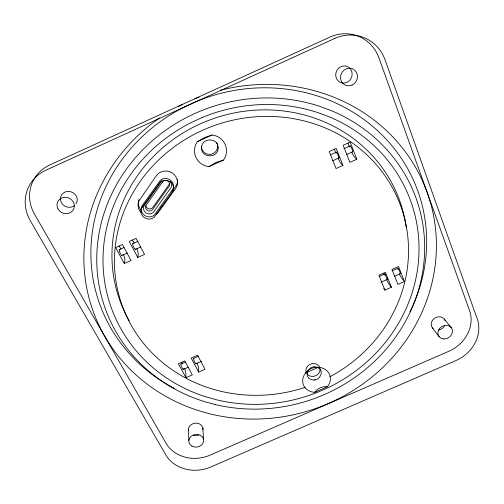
<?xml version="1.0" encoding="UTF-8"?>
<svg xmlns="http://www.w3.org/2000/svg" width="504" height="504" viewBox="0 0 504 504"><rect width="100%" height="100%" fill="white"/><g stroke="black" fill="none" stroke-linecap="round" stroke-linejoin="round"><path stroke-width="0.76" d="M380.936 282.234L387.387 279.392L384.88 273.981L385.125 275.02M137.775 257.475L129.263 241.447L136.08 238.379L144.535 254.444L137.775 257.475L138.216 254.444A9.299 1.732 65 0 0 136.798 248.674M124.274 263.535L115.643 247.571L122.453 244.509L131.021 260.505L124.274 263.535L124.866 260.436A9.293 1.915 64.9 0 0 123.549 254.621M160.896 207.421L161.797 206.167M172.122 191.684L176.847 184.489A11.617 11.22 15.5 0 0 177.427 179.437M161.816 180.772L143.684 206.432A5.897 5.607 12.5 0 0 153.134 212.644L171.272 187.154A5.928 5.72 14.3 0 0 170.176 181.509M314.622 392.326C317.614 388.351 322.466 386.07 327.455 386.732A14.087 12.329 -19.4 0 0 329.459 374.22A14.087 12.329 -19.4 0 0 318.528 367.303C313.507 366.767 308.662 369.054 305.563 372.979A14.087 12.329 -19.4 0 0 314.622 392.326L327.455 386.732M209.047 166.622L216.065 162.433L223.511 160.083A16.021 15.863 7.5 0 0 212.014 135.028L204.529 137.554L197.366 141.674A16.021 15.863 7.5 0 0 209.047 166.622L223.511 160.083M195.854 101.701L184.911 106.697A168.821 158.735 -17.9 0 0 91.035 246.261A168.821 158.735 -17.9 0 0 171.996 387.129M197.366 141.674L212.014 135.028M119.278 249.707L123.971 247.596M132.684 243.678L138.058 241.265M330.233 154.879L336.414 152.101M343.98 148.699L350.173 145.914M121.962 255.421L127.323 253.014M135.362 249.404L140.729 246.992M332.772 160.751L338.953 157.972M346.513 154.583L352.699 151.798M342.959 165.444L336.036 168.544L329.2 151.528L336.174 148.39L342.959 165.444L341.032 163.435A9.412 1.002 66.6 0 1 338.071 158.281M356.813 159.226L349.883 162.338L343.161 145.253L350.154 142.109L356.813 159.226L354.721 157.292A9.418 1.191 66.7 0 1 351.66 152.183M181.005 363.913L185.201 362.061M193.605 358.357L198.513 356.196M379.147 276.507L384.88 273.981M392.043 270.818L397.782 268.292M183.229 369.375L188.137 367.208M195.848 363.812L201.461 361.337M394.569 276.23L400.315 273.697M185.951 377.685L192.295 374.894L184.779 360.858L178.384 363.68L185.951 377.685L185.844 373.559A8.694 1.682 66.9 0 0 184.691 368.682M198.645 372.097L205.002 369.3L197.587 355.213L191.18 358.035L198.645 372.097L198.406 368.027A8.7 1.525 66.8 0 0 197.171 363.182M384.905 290.109L391.4 287.248L385.459 272.317L378.914 275.209L384.905 290.109L383.771 288.496M404.403 281.522L397.895 284.388L392.011 269.426L398.57 266.534L404.403 281.522L401.927 278.384A8.807 1.046 65.5 0 1 399.376 274.063M305.563 372.979L318.528 367.303M314.483 379.884L315.082 379.707M387.387 279.392L386.896 278.838M193.259 435.38L195.098 435.664A7.258 6.243 -7.3 0 0 198.778 434.977M316.462 367.12C308.858 364.417 302.74 377.061 311.415 379.531C318.9 382.889 325.855 370.434 317.388 367.378M444.226 319.051L451.282 327.657M432.375 327.852L439.097 336.672M391.4 287.248L389.069 284.054A8.801 0.882 65.6 0 1 386.599 279.695M427.165 192.389L378.926 57.834A39.797 37.334 -66.2 0 0 329.767 37.164L49.865 164.915A39.142 36.162 23.5 0 0 34.511 214.156L166.055 443.205A33.283 28.621 -7.3 0 0 209.929 455.206L448.844 351.282A33.9 29.32 -32.2 0 0 469.564 310.622L427.234 192.553L422.869 181.686A177.282 166.27 -17.9 0 0 220.343 90.26M427.323 192.83L430.75 203.654A177.282 166.27 -17.9 0 1 324.141 405.273A177.282 166.27 -17.9 0 1 104.542 335.878A177.282 166.27 -17.9 0 1 159.611 117.968M202.841 428.104L203.534 439.394M188.496 429.131L188.817 440.471M196.51 101.405A168.821 158.735 -17.9 0 1 381.56 134.448A168.821 158.735 -17.9 0 1 409.954 311.73M174.737 388.571A168.821 158.735 -17.9 0 1 172.677 387.494M128.117 318.717A148.554 139.577 -17.9 0 1 215.939 117.766A148.554 139.577 -17.9 0 1 406.18 227.172M129.207 320.664A148.554 139.577 -17.9 0 1 128.476 319.366M178.637 106.376A177.282 166.27 -17.9 0 1 182.612 104.328M194.834 98.752A177.282 166.27 -17.9 0 1 198.992 97.089M119.057 246.072A9.293 1.915 64.9 0 1 120.884 248.938M182.051 362.659A8.694 1.682 66.9 0 1 182.7 363.913M132.357 240.093A9.299 1.732 65 0 1 134.14 242.978M335.834 153.166A9.412 1.002 66.6 0 1 334.41 149.228M384.42 274.938A8.801 0.882 65.6 0 1 383.878 273.622M349.423 147.055A9.418 1.191 66.7 0 1 348.05 143.092M350.154 146.393A3.2 0.403 66.7 0 1 350.916 146.853A3.2 0.403 66.7 0 1 352.542 150.639A3.2 0.403 66.7 0 1 352.34 151.477M336.565 153.052A3.2 0.34 66.6 0 1 337.012 152.876A3.2 0.34 66.6 0 1 338.808 157.028A3.2 0.34 66.6 0 1 338.354 157.191M135.444 248.882A3.163 0.592 65 0 1 133.673 247.174A3.163 0.592 65 0 1 132.873 243.709M122.069 255.244A3.156 0.649 64.9 0 1 119.864 252.472A3.156 0.649 64.9 0 1 119.75 249.953M183.336 368.563A2.955 0.573 66.9 0 1 182.675 368.884A2.955 0.573 66.9 0 1 181.087 365.495A2.955 0.573 66.9 0 1 181.201 364.008M195.917 363.019A2.961 0.517 66.8 0 1 195.218 363.164A2.961 0.517 66.8 0 1 193.612 359.503A2.961 0.517 66.8 0 1 194.04 358.735M398.002 269.344A2.993 0.353 65.5 0 1 398.223 268.682A2.993 0.353 65.5 0 1 399.956 272.242A2.993 0.353 65.5 0 1 400.031 273.514M349.102 67.593A8.669 8.133 -65.9 0 1 350.954 78.618A8.669 8.133 -65.9 0 1 340.628 82.524L338.795 81.459A8.669 8.133 -65.9 0 1 336.401 71.429A8.669 8.133 -65.9 0 1 345.202 65.98L347.269 66.515A8.669 8.133 -65.9 0 1 348.522 67.177M74.617 205.468A8.524 7.875 23.3 0 1 60.845 201.392A8.524 7.875 23.3 0 1 69.861 191.495A8.524 7.875 23.3 0 1 76.01 203.944M188.591 430.762A7.258 6.243 -7.3 0 1 191.048 424.784A7.258 6.243 -7.3 0 1 198.192 423.454L199.874 424.16A7.258 6.243 -7.3 0 1 202.923 429.736M444.66 325.615A7.39 6.394 -32.2 0 1 438.745 330M433.15 328.658A7.39 6.394 -32.2 0 1 434.606 318.207A7.39 6.394 -32.2 0 1 445.045 320.506M145.864 205.922A3.862 3.679 13 0 0 152.844 207.396L169.048 184.584A3.887 3.748 15 0 0 169.502 183.714M141.246 210.363A11.554 11.012 13.4 0 1 138.947 199.496M156.076 214.622A11.661 11.107 13 0 0 157.28 213.765L175.713 188.49L176.854 186.322A11.724 11.315 15 0 0 172.406 173.099A11.724 11.315 15 0 0 158.155 173.666L156.467 175.487L138.594 201.461A11.661 11.107 13 0 0 140.918 212.43M320.027 368.581A7.207 6.344 -19.4 0 1 315.176 375.921A7.207 6.344 -19.4 0 1 306.703 373.458M306.022 371.832A7.207 6.344 -19.4 0 1 311.252 363.863A7.207 6.344 -19.4 0 1 319.826 367.725M216.827 142.72A8.171 8.102 12.9 0 1 211.315 154.23A8.171 8.102 12.9 0 1 201.348 146.135M305.204 387.343A147.905 138.562 -17.9 0 1 116.348 238.688A147.905 138.562 -17.9 0 1 347.533 139.721A147.905 138.562 -17.9 0 1 329.679 376.866M218.112 147.59C218.963 158.464 200.995 158.577 201.613 147.735C201.361 137.479 218.137 137.346 218.112 147.59M142.437 205.286L141.643 206.816A7.913 7.522 12.3 0 0 144.749 215.554A7.913 7.522 12.3 0 0 154.325 215.145L173.124 188.767A7.957 7.667 14 0 0 160.436 180.205L142.437 205.286M142.109 207.364L141.309 208.914A7.988 7.592 12 0 0 144.44 217.722A7.988 7.592 12 0 0 154.111 217.312L173.099 190.695A8.033 7.736 13.5 0 0 160.278 182.057L142.109 207.364M162.502 182.064L146.154 205.185A3.9 3.711 12.7 0 0 147.231 210.363A3.9 3.711 12.7 0 0 152.624 209.45L168.979 186.436A3.925 3.786 14.5 0 0 167.939 181.15A3.925 3.786 14.5 0 0 162.502 182.064M334.486 38.562L46.053 170.138A40.307 37.139 22.7 0 0 30.322 220.733L165.797 454.86A34.146 29.182 -7.5 0 0 210.792 467.013L455.887 360.568A34.795 29.919 -32 0 0 477.282 319.007L385.05 59.831A40.994 38.392 -65.2 0 0 334.486 38.556M202.608 117.331L191.741 122.277A158.936 148.951 -17.9 0 0 103.213 267.964A158.936 148.951 -17.9 0 0 206.968 397.165L216.833 399.867A158.936 148.951 -17.9 0 0 317.678 392.244L327.109 388.13A158.936 148.951 -17.9 0 0 419.026 249.726A158.936 148.951 -17.9 0 0 328.986 116.739L318.251 112.732A158.936 148.951 -17.9 0 0 202.608 117.331M215.12 404.523L204.901 401.738A164.915 154.596 -17.9 0 1 107.245 204.29A164.915 154.596 -17.9 0 1 320.361 106.552L331.519 110.741A164.915 154.596 -17.9 0 1 413.929 303.408A164.915 154.596 -17.9 0 1 215.12 404.523M443.69 338.965A7.585 6.521 -32 0 0 452.107 329.144A7.585 6.521 -32 0 0 439.727 328.325A7.585 6.521 -32 0 0 443.69 338.965M58.023 208.939A8.776 8.089 22.5 0 0 73.049 210.206A8.776 8.089 22.5 0 0 65.948 197.335A8.776 8.089 22.5 0 0 58.023 208.939M352 85.082A8.927 8.36 -65 0 0 354.325 69.88A8.927 8.36 -65 0 0 340.628 76.041A8.927 8.36 -65 0 0 352 85.082M191.942 446.109A7.44 6.363 -7.4 0 0 203.616 441.057A7.44 6.363 -7.4 0 0 193.095 435.065A7.44 6.363 -7.4 0 0 191.942 446.109"/></g></svg>
